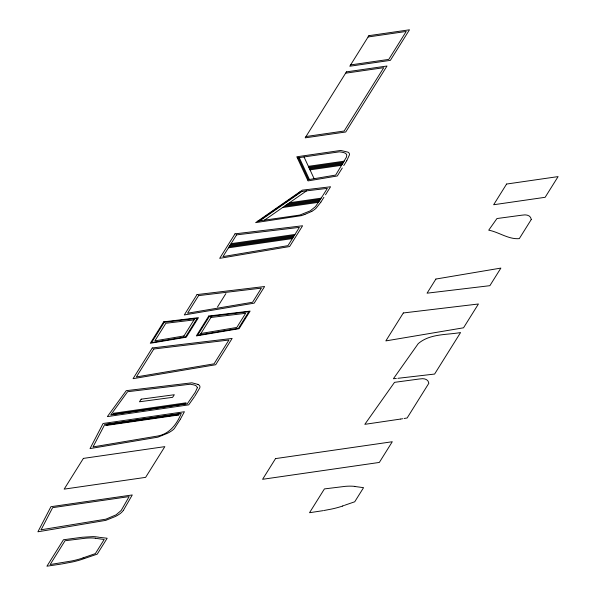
<?xml version="1.0" encoding="UTF-8"?>
<svg xmlns="http://www.w3.org/2000/svg" width="596" height="596" viewBox="0 0 596 596"><rect width="100%" height="100%" fill="white"/><g stroke="black" fill="none" stroke-linecap="round" stroke-linejoin="round"><path stroke-width="0.89" d="M180.305 419.301L184.402 411.747L103.063 423.495L90.041 448.587L157.91 437.159L167.305 433.359A17.433 6.981 -19.7 0 0 169.592 432.175L171.685 430.856A15.31 6.131 -19.7 0 0 174.397 428.479L180.134 419.606M346.798 160.674L349.435 154.886A14.408 5.766 -19.7 0 0 348.6 152.561L348.422 152.457A15.466 6.191 -19.7 0 0 347.967 152.159L340.726 150.445L296.823 156.785L308.043 180.901L337.299 175.976L342.275 168.012M307.529 179.813L335.66 175.075L346.291 157.381A50.28 20.13 -19.7 0 0 346.514 156.86C348.429 152.524 342.015 152.241 339.348 151.838L297.344 157.903M343.773 165.546L346.73 160.786M105.946 425.499L106.595 424.464L179.076 413.997L178.428 415.032L105.946 425.499L107.22 424.844L177.802 414.652L179.076 413.997M183.136 337.269L194.81 318.592M200.092 334.818L211.766 316.148M217.48 307.014L225.899 293.56M257.807 221.123L299.81 215.059L310.106 210.91L315.299 206.767A50.28 20.13 -19.7 0 0 315.753 206.209L322.756 195.689M320.953 201.999L323.919 197.291M323.099 195.145L327.346 188.373L300.138 191.629M325.513 194.81L330.549 186.772L302.254 190.161L255.639 222.636L301.42 215.64M320.886 202.104L316.096 208.198A14.408 5.766 -19.7 0 1 311.887 211.26M194.847 396.154L199.742 387.974A15.31 6.131 -19.7 0 0 199.764 385.985L199.049 385.076A17.433 6.981 -19.7 0 0 197.932 384.383M194.408 396.794L188.709 404.855L107.369 416.604L126.263 390.663L191.897 382.811L197.939 384.383M123.409 510.31L132.267 494.956L50.928 506.704L37.906 531.796L105.775 520.368L115.043 516.628A17.582 7.04 -19.7 0 0 117.457 515.384L119.55 514.057A13.976 5.595 -19.7 0 0 120.429 513.402L121.033 512.895A16.427 6.578 -19.7 0 0 122.269 511.688L123.297 510.459M258.761 220.989L301.055 191.525M259.714 220.848L301.963 191.413M264.482 220.162L306.53 190.869M311.872 211.252L311.485 211.461A15.466 6.191 -19.7 0 1 310.583 211.93L305.167 214.269M304.943 214.351L304.251 214.612M304.02 214.702L303.446 214.91M302.991 215.074L301.852 215.484M344.779 505.214L354.724 501.787L363.56 487.662L354.687 486.47M84.923 558.348L97.237 554.131L107.161 538.255L100.009 537.398M344.115 505.453L342.447 506.034M84.632 558.452L81.19 559.629A34.471 13.805 -19.7 0 1 77.838 560.635L74.932 561.387A51.874 20.771 -19.7 0 1 72.705 561.909L61.813 563.965M83.09 557.856L95.36 553.61L104.196 539.484L95.323 538.285M323.971 510.504L331.16 509.133A40.61 16.256 -19.7 0 0 342.462 506.101M183.955 335.95L154.863 340.86L165.867 323.27L193.991 319.91M200.912 333.499L236.798 327.45L245.634 313.325L210.947 317.459M323.174 510.638L309.533 512.716L324.418 488.914L345.419 486.336A40.61 16.256 -19.7 0 1 354.791 486.388M404.051 418.496L407.135 417.982L428.844 383.265C428.368 379.145 423.845 378.177 420.418 378.9A50.28 20.13 -19.7 0 0 419.465 378.974L394.515 382.341L364.819 424.337L400.557 419.062M402.613 418.735L400.765 419.033M61.164 564.069L46.928 566.2L63.452 539.767L82.308 537.249L93.013 536.623A34.546 13.835 -19.7 0 1 95.494 536.765L99.368 537.294M368.082 36.974L406.226 31.461L388.756 59.406L350.604 64.919M345.606 73.196L383.75 67.683L344.145 131.016L305.994 136.529M308.393 166.336L344.302 161.151M308.803 167.223L343.654 162.186M309.212 168.102L343.005 163.222M309.622 168.988L342.357 164.258M310.032 169.867L341.709 165.293M289.462 202.759L321.14 198.185M287.756 203.944L320.492 199.213M286.05 205.136L319.843 200.249M284.352 206.32L319.203 201.284M282.646 207.505L318.555 202.32M231.069 243.675L294.968 234.444M230.421 244.71L294.32 235.48M229.773 245.746L293.672 236.515M229.125 246.781L293.023 237.551M228.477 247.809L292.375 238.586M397.897 378.311L434.603 374.057L460.559 332.561C446.374 335.026 429.94 333.604 418.243 343.616L393.405 378.743L396.325 378.467M177.802 414.652L178.428 415.032M106.595 424.464L107.22 424.844M304.02 156.942L314.137 178.703M299.252 157.627L309.421 179.493M298.298 157.769L308.475 179.657M95.427 538.21A40.61 16.256 -19.7 0 0 86.055 538.158L65.053 540.736L50.168 564.539L71.803 560.955A40.61 16.256 -19.7 0 0 83.105 557.916M197.358 387.698L195.227 392.332L187.226 403.872L110.744 414.92L127.589 391.721L190.415 384.204C192.679 384.927 196.822 384.688 197.358 387.698M41.094 529.784L105.917 519.161L116.078 514.832L120.973 510.668A50.28 20.13 -19.7 0 0 121.383 510.116L129.138 496.602L52.649 507.65L41.094 529.784M93.371 446.262L93.08 446.903L158.052 435.959C169.875 433.702 176.96 423.883 181.273 413.4L104.784 424.441L93.371 446.262M163.691 321.833L150.281 343.274L186.243 337.209L198.453 317.683L163.691 321.833M164.302 322.235L151.578 342.596L185.602 336.852L197.194 318.309L164.302 322.235M152.271 347.967L133.072 378.669L215.685 364.737L232.135 338.431L152.271 347.967M83.388 458.398L64.167 489.13L145.618 477.366L164.839 446.635L83.388 458.398M113.583 413.289L112.935 414.324L185.423 403.85L186.071 402.814L113.583 413.289M153.828 348.995L136.357 376.94L214.046 363.836L228.931 340.033L153.828 348.995M197.023 294.588L184.291 314.949L254.201 303.148L264.602 286.527L197.023 294.588M235.01 233.848L219.693 258.344L289.604 246.543L302.589 225.78L235.01 233.848M198.58 295.623L187.576 313.213L252.562 302.254L261.391 288.129L198.58 295.623M236.567 234.876L222.978 256.608L287.957 245.649L299.386 227.381L236.567 234.876M368.902 35.663L349.785 66.231L390.358 60.367L409.474 29.8L368.902 35.663M346.425 71.878L305.174 137.847L345.74 131.984L386.998 66.022L346.425 71.878M208.771 316.022L196.337 335.913L239.085 328.701L250.104 311.09L208.771 316.022M209.39 316.431L197.626 335.235L238.445 328.351L248.837 311.723L209.39 316.431M275.538 458.6L262.598 479.296L379.332 462.436L392.28 441.74L275.538 458.6M403.321 312.96L385.85 340.905L463.539 327.8L478.424 303.997L403.321 312.96M435.899 279.047L427.064 293.18L489.875 285.678L500.878 268.088L435.899 279.047M506.593 184.045L493.652 204.741L545.146 197.298L558.094 176.602L506.593 184.045M531.289 219.462L519.302 238.631C508.574 239.585 498.912 232.097 488.727 230.175L496.96 218.538L521.91 215.171A50.28 20.13 -19.7 0 1 522.863 215.089C526.283 214.374 530.82 215.342 531.289 219.462M141.17 399.178L139.457 401.786L172.594 397.338L174.308 394.738L141.17 399.178"/></g></svg>
